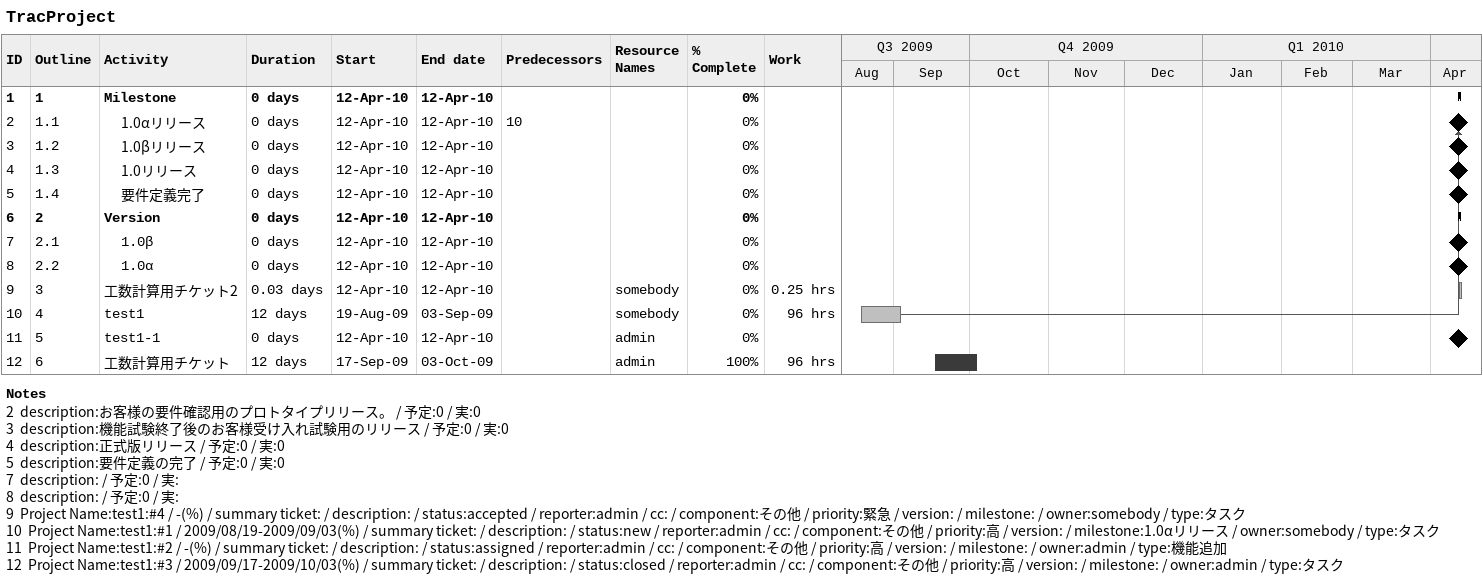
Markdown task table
TracProject

| ID | WBS | Task | Duration | Start | Finish | Predecessors | Resources | % complete | Work (h) |
|---|---|---|---|---|---|---|---|---|---|
| 1 | 1 | **Milestone** | 0d | 2010-04-12 | 2010-04-12 |  |  | 0 |  |
| 2 | 1.1 | 1.0αリリース | 0d | 2010-04-12 | 2010-04-12 | 10 |  | 0 |  |
| 3 | 1.2 | 1.0βリリース | 0d | 2010-04-12 | 2010-04-12 |  |  | 0 |  |
| 4 | 1.3 | 1.0リリース | 0d | 2010-04-12 | 2010-04-12 |  |  | 0 |  |
| 5 | 1.4 | 要件定義完了 | 0d | 2010-04-12 | 2010-04-12 |  |  | 0 |  |
| 6 | 2 | **Version** | 0d | 2010-04-12 | 2010-04-12 |  |  | 0 |  |
| 7 | 2.1 | 1.0β | 0d | 2010-04-12 | 2010-04-12 |  |  | 0 |  |
| 8 | 2.2 | 1.0α | 0d | 2010-04-12 | 2010-04-12 |  |  | 0 |  |
| 9 | 3 | 工数計算用チケット2 | 0.03d | 2010-04-12 | 2010-04-12 |  | somebody | 0 | 0.25 |
| 10 | 4 | test1 | 12d | 2009-08-19 | 2009-09-03 |  | somebody | 0 | 96 |
| 11 | 5 | test1-1 | 0d | 2010-04-12 | 2010-04-12 |  | admin | 0 |  |
| 12 | 6 | 工数計算用チケット | 12d | 2009-09-17 | 2009-10-03 |  | admin | 100 | 96 |

Notes
- 2: description:お客様の要件確認用のプロトタイプリリース。 / 予定:0 / 実:0
- 3: description:機能試験終了後のお客様受け入れ試験用のリリース / 予定:0 / 実:0
- 4: description:正式版リリース / 予定:0 / 実:0
- 5: description:要件定義の完了 / 予定:0 / 実:0
- 7: description: / 予定:0 / 実:
- 8: description: / 予定:0 / 実:
- 9: Project Name:test1:#4 / -(%) / summary ticket: / description: / status:accepted / reporter:admin / cc: / component:その他 / priority:緊急 / version: / milestone: / owner:somebody / type:タスク
- 10: Project Name:test1:#1 / 2009/08/19-2009/09/03(%) / summary ticket: / description: / status:new / reporter:admin / cc: / component:その他 / priority:高 / version: / milestone:1.0αリリース / owner:somebody / type:タスク
- 11: Project Name:test1:#2 / -(%) / summary ticket: / description: / status:assigned / reporter:admin / cc: / component:その他 / priority:高 / version: / milestone: / owner:admin / type:機能追加
- 12: Project Name:test1:#3 / 2009/09/17-2009/10/03(%) / summary ticket: / description: / status:closed / reporter:admin / cc: / component:その他 / priority:高 / version: / milestone: / owner:admin / type:タスク
